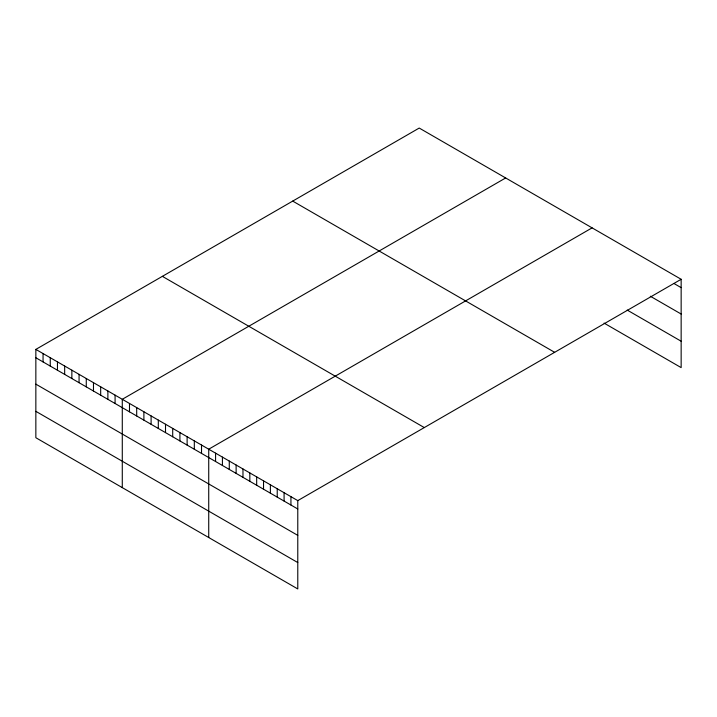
<?xml version="1.0" encoding="UTF-8"?>
<svg xmlns="http://www.w3.org/2000/svg" width="717" height="717" viewBox="0 0 717 717"><rect width="100%" height="100%" fill="white"/><g stroke="black" fill="none" stroke-linecap="round" stroke-linejoin="round"><path stroke-width="1.08" d="M35.85 349.394L297.779 500.618L297.779 588.944L35.85 437.72L35.85 349.394L419.221 128.056L681.15 279.28L681.15 367.606L604.081 323.116M505.655 177.959L122.284 399.297L122.284 487.623M592.09 227.863L208.728 449.2L208.728 537.526M297.779 500.618L681.15 279.28M674.303 283.69L681.15 287.642M650.319 296.238L681.15 314.028M627.205 310.076L681.15 341.22M292.706 201.092L554.635 352.316M162.365 276.35L424.294 427.574M35.85 357.756L297.779 508.98M35.85 384.142L297.779 535.366M35.85 411.334L297.779 562.558M290.932 496.657L290.932 505.019M284.084 492.704L284.084 501.066M277.228 488.752L277.228 497.114M270.381 484.791L270.381 493.162M263.533 480.838L263.533 489.2M256.677 476.886L256.677 485.248M249.83 472.933L249.83 481.295M242.973 468.972L242.973 477.334M236.126 465.019L236.126 473.381M229.279 461.067L229.279 469.429M222.422 457.105L222.422 465.467M215.575 453.153L215.575 461.515M201.522 445.042L201.522 453.404M194.316 440.883L194.316 449.245M187.119 436.725L187.119 445.087M179.913 432.566L179.913 440.928M172.707 428.407L172.707 436.77M165.51 424.249L165.51 432.611M158.305 420.09L158.305 428.452M151.099 415.932L151.099 424.294M143.893 411.773L143.893 420.135M136.696 407.615L136.696 415.977M129.49 403.456L129.49 411.818M115.087 395.139L115.087 403.501M107.882 390.98L107.882 399.342M100.676 386.822L100.676 395.184M93.479 382.663L93.479 391.025M86.273 378.504L86.273 386.866M79.067 374.346L79.067 382.708M71.861 370.187L71.861 378.549M64.664 366.028L64.664 374.391M57.459 361.87L57.459 370.232M50.253 357.711L50.253 366.073M43.056 353.553L43.056 361.915"/></g></svg>
